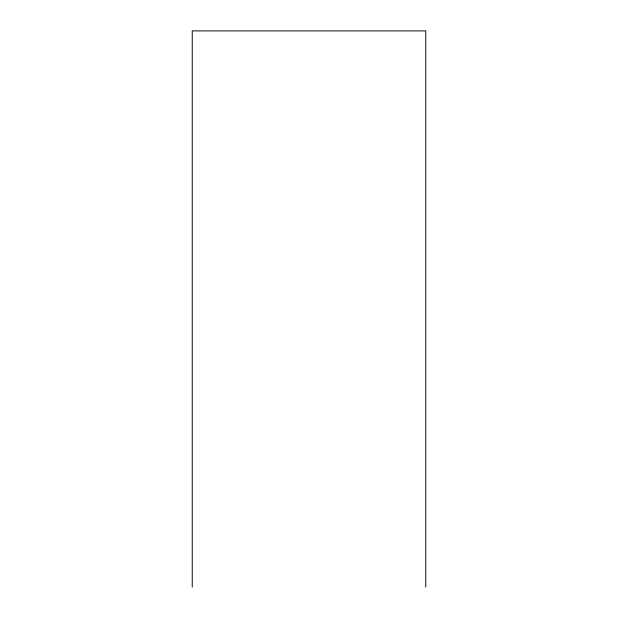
<?xml version="1.0" encoding="UTF-8"?>
<svg xmlns="http://www.w3.org/2000/svg" width="618" height="618" viewBox="0 0 618 618"><rect width="100%" height="100%" fill="white"/><g stroke="black" fill="none" stroke-linecap="round" stroke-linejoin="round"><path stroke-width="0.93" d="M425.763 587.1L425.763 30.9L192.237 30.9L192.237 587.1"/></g></svg>
